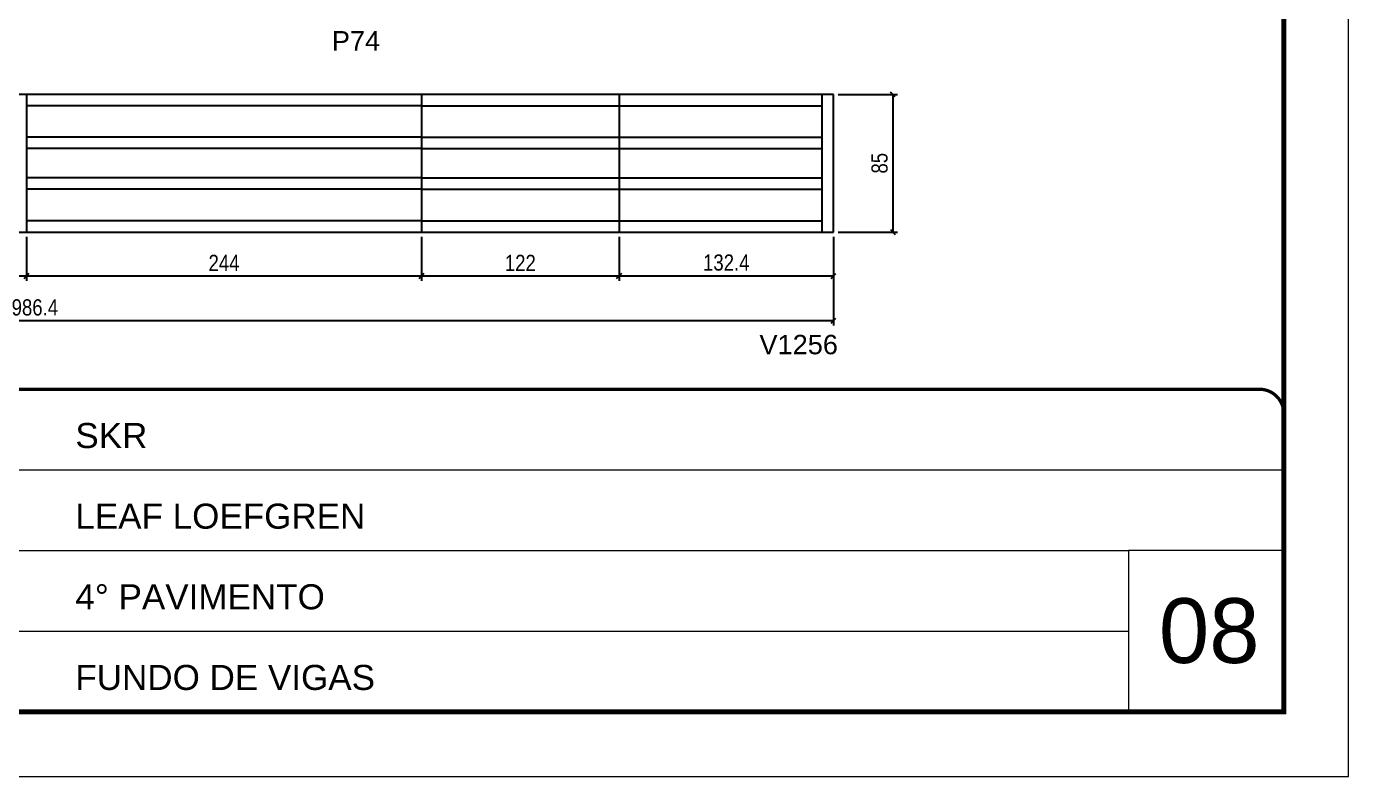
# Model space of a CAD drawing. Extents: x -4041 to 8212, y 239 to 4735.
# Drawn here: x -203 to 614, y 2537 to 3000 of the extents above; entities that cross this region are included whole.
import ezdxf

# ---------------------------------------------------------------- set-up
doc = ezdxf.new("R2010")
doc.units = 0
doc.linetypes.add('CONTINUO', pattern=[0])
doc.linetypes.add('DASHED', pattern=[0.75, 0.5, -0.25])
for name, color, linetype in [('5', 5, 'Continuous'), ('COTA', 241, 'Continuous'), ('Painéis', 200, 'Continuous'), ('SARR_2.2x7', 40, 'Continuous')]:
    doc.layers.add(name, color=color, linetype=linetype)
for name, color, linetype, lineweight in [('CARIMBO', 255, 'Continuous', 9), ('Folhas', 255, 'Continuous', 9), ('SARRAFO DE PRESSAO', 251, 'DASHED', 9)]:
    doc.layers.add(name, color=color, linetype=linetype, lineweight=lineweight)
doc.styles.add('ARIAL', font='arial.ttf')
doc.styles.add('COTA TECNICA', font='techl___.ttf', dxfattribs={"height": 10})
doc.styles.get("Standard").update_dxf_attribs({"font": 'arial.ttf'})
doc.dimstyles.new('PAINEL', dxfattribs={"dimtxt": 10, "dimasz": 3, "dimexe": 3, "dimexo": 3, "dimgap": 3, "dimtad": 1, "dimdec": 1, "dimzin": 12, "dimdsep": 46, "dimtxsty": 'COTA TECNICA', "dimblk1": 'OBLIQUE', "dimblk2": 'OBLIQUE', "dimsah": 1, "dimcen": 0.9, "dimclrd": 4, "dimclre": 4, "dimclrt": 240, "dimadec": 1, "dimazin": 3, "dimtfac": 1, "dimtdec": 1, "dimtmove": 0, "dimatfit": 3, "dimfxl": 1, "dimtolj": 1, "dimtzin": 12, "dimarcsym": 0})

# ---------------------------------------------------------------- blocks, each defined once
blk = doc.blocks.new('9999999999')
at = {"color": 30, "linetype": 'CONTINUO'}
for p, q in [((98564.56, 34379.64), (99583.98, 34379.64)), ((98564.56, 34329.83), (99487.98, 34329.83)), ((99583.98, 34329.83), (99487.98, 34329.83)), ((99487.98, 34329.83), (99487.98, 34230.21)), ((98564.56, 34280.02), (99487.98, 34280.02))]:
    blk.add_line(p, q, dxfattribs=at)
at = {"color": 30, "linetype": 'CONTINUO', "const_width": 2}
blk.add_lwpolyline([(99583.98, 34230.21), (99583.98, 34414.45, 0.414214), (99568.98, 34429.45), (98228.98, 34429.45, 0.414214), (98213.98, 34414.45), (98213.98, 34245.21, 0.414214), (98228.98, 34230.21), (99583.98, 34230.21)], format="xyb", dxfattribs=at)
at = {"layer": 'Folhas'}
blk.add_lwpolyline([(98138.98, 34190.21), (99623.98, 34190.21), (99623.98, 35240.21), (98138.98, 35240.21)], close=True, dxfattribs=at)
at = {"layer": 'Folhas', "color": 30, "const_width": 3}
blk.add_lwpolyline([(98213.98, 34230.21), (99583.98, 34230.21), (99583.98, 35200.21), (98213.98, 35200.21)], close=True, dxfattribs=at)
at = {"color": 7, "linetype": 'Continuous', "ltscale": 5, "style": 'ARIAL'}
for s, height, p in [('SKR', 15.483, (98837.68, 34393.13)), ('LEAF LOEFGREN', 15.4829, (98837.68, 34343.32)), ('4° PAVIMENTO', 15.4829, (98837.68, 34293.51)), ('FUNDO DE VIGAS', 15.4829, (98837.68, 34243.7))]:
    blk.add_text(s, height=height, dxfattribs=at).set_placement(p)
blk = doc.blocks.new('_Oblique')
at = {"color": 0, "linetype": 'ByBlock', "lineweight": -2}
blk.add_line((-0.5, -0.5), (0.5, 0.5), dxfattribs=at)
blk = doc.blocks.new('*D48')
at = {"layer": 'COTA', "color": 4, "lineweight": -2, "transparency": 16777216}
for p, q in [((-690.8, 2870), (-690.8, 2815.26)), ((295.59, 2870), (295.59, 2815.26)), ((-690.8, 2818.26), (295.59, 2818.26))]:
    blk.add_line(p, q, dxfattribs=at)
at = {"layer": 'Defpoints', "color": 0, "transparency": 16777216}
for p in [(-690.8, 2873), (295.59, 2873), (295.59, 2818.26)]:
    blk.add_point(p, dxfattribs=at)
at = {"layer": 'COTA', "color": 4, "lineweight": -2, "transparency": 16777216, "xscale": 3, "yscale": 3, "zscale": 3, "rotation": 180}
blk.add_blockref('_Oblique', (-690.8, 2818.26), dxfattribs=at)
at = {"layer": 'COTA', "color": 4, "lineweight": -2, "transparency": 16777216, "xscale": 3, "yscale": 3, "zscale": 3}
blk.add_blockref('_Oblique', (295.59, 2818.26), dxfattribs=at)
at = {"layer": 'COTA', "color": 240, "transparency": 16777216, "insert": (-197.6, 2826.39), "char_height": 10, "attachment_point": 5, "style": 'COTA TECNICA'}
blk.add_mtext('\\A1;986.4', dxfattribs=at)
blk = doc.blocks.new('*D50')
at = {"layer": 'COTA', "color": 4, "lineweight": -2, "transparency": 16777216}
for p, q in [((-446.8, 2870), (-446.8, 2842.88)), ((-202.8, 2870), (-202.8, 2842.88)), ((-446.8, 2845.88), (-202.8, 2845.88))]:
    blk.add_line(p, q, dxfattribs=at)
at = {"layer": 'Defpoints', "color": 0, "transparency": 16777216}
for p in [(-446.8, 2873), (-202.8, 2873), (-202.8, 2845.88)]:
    blk.add_point(p, dxfattribs=at)
at = {"layer": 'COTA', "color": 4, "lineweight": -2, "transparency": 16777216, "xscale": 3, "yscale": 3, "zscale": 3, "rotation": 180}
blk.add_blockref('_Oblique', (-446.8, 2845.88), dxfattribs=at)
at = {"layer": 'COTA', "color": 4, "lineweight": -2, "transparency": 16777216, "xscale": 3, "yscale": 3, "zscale": 3}
blk.add_blockref('_Oblique', (-202.8, 2845.88), dxfattribs=at)
at = {"layer": 'COTA', "color": 240, "transparency": 16777216, "insert": (-324.8, 2853.96), "char_height": 10, "attachment_point": 5, "style": 'COTA TECNICA'}
blk.add_mtext('\\A1;244', dxfattribs=at)
blk = doc.blocks.new('*D51')
at = {"layer": 'COTA', "color": 4, "lineweight": -2, "transparency": 16777216}
for p, q in [((-202.8, 2870), (-202.8, 2842.88)), ((41.2, 2870), (41.2, 2842.88)), ((-202.8, 2845.88), (41.2, 2845.88))]:
    blk.add_line(p, q, dxfattribs=at)
at = {"layer": 'Defpoints', "color": 0, "transparency": 16777216}
for p in [(-202.8, 2873), (41.2, 2873), (41.2, 2845.88)]:
    blk.add_point(p, dxfattribs=at)
at = {"layer": 'COTA', "color": 4, "lineweight": -2, "transparency": 16777216, "xscale": 3, "yscale": 3, "zscale": 3, "rotation": 180}
blk.add_blockref('_Oblique', (-202.8, 2845.88), dxfattribs=at)
at = {"layer": 'COTA', "color": 4, "lineweight": -2, "transparency": 16777216, "xscale": 3, "yscale": 3, "zscale": 3}
blk.add_blockref('_Oblique', (41.2, 2845.88), dxfattribs=at)
at = {"layer": 'COTA', "color": 240, "transparency": 16777216, "insert": (-80.8, 2853.96), "char_height": 10, "attachment_point": 5, "style": 'COTA TECNICA'}
blk.add_mtext('\\A1;244', dxfattribs=at)
blk = doc.blocks.new('*D103')
at = {"layer": 'COTA', "color": 4, "lineweight": -2, "transparency": 16777216}
for p, q in [((41.2, 2870), (41.2, 2842.88)), ((163.2, 2870), (163.2, 2842.88)), ((41.2, 2845.88), (163.2, 2845.88))]:
    blk.add_line(p, q, dxfattribs=at)
at = {"layer": 'Defpoints', "color": 0, "transparency": 16777216}
for p in [(41.2, 2873), (163.2, 2873), (163.2, 2845.88)]:
    blk.add_point(p, dxfattribs=at)
at = {"layer": 'COTA', "color": 4, "lineweight": -2, "transparency": 16777216, "xscale": 3, "yscale": 3, "zscale": 3, "rotation": 180}
blk.add_blockref('_Oblique', (41.2, 2845.88), dxfattribs=at)
at = {"layer": 'COTA', "color": 4, "lineweight": -2, "transparency": 16777216, "xscale": 3, "yscale": 3, "zscale": 3}
blk.add_blockref('_Oblique', (163.2, 2845.88), dxfattribs=at)
at = {"layer": 'COTA', "color": 240, "transparency": 16777216, "insert": (102.2, 2853.94), "char_height": 10, "attachment_point": 5, "style": 'COTA TECNICA'}
blk.add_mtext('\\A1;122', dxfattribs=at)
blk = doc.blocks.new('*D104')
at = {"layer": 'COTA', "color": 4, "lineweight": -2, "transparency": 16777216}
for p, q in [((163.2, 2870), (163.2, 2842.88)), ((295.59, 2870), (295.59, 2842.88)), ((163.2, 2845.88), (295.59, 2845.88))]:
    blk.add_line(p, q, dxfattribs=at)
at = {"layer": 'Defpoints', "color": 0, "transparency": 16777216}
for p in [(163.2, 2873), (295.59, 2873), (295.59, 2845.88)]:
    blk.add_point(p, dxfattribs=at)
at = {"layer": 'COTA', "color": 4, "lineweight": -2, "transparency": 16777216, "xscale": 3, "yscale": 3, "zscale": 3, "rotation": 180}
blk.add_blockref('_Oblique', (163.2, 2845.88), dxfattribs=at)
at = {"layer": 'COTA', "color": 4, "lineweight": -2, "transparency": 16777216, "xscale": 3, "yscale": 3, "zscale": 3}
blk.add_blockref('_Oblique', (295.59, 2845.88), dxfattribs=at)
at = {"layer": 'COTA', "color": 240, "transparency": 16777216, "insert": (229.4, 2854.1), "char_height": 10, "attachment_point": 5, "style": 'COTA TECNICA'}
blk.add_mtext('\\A1;132.4', dxfattribs=at)
blk = doc.blocks.new('*D105')
at = {"layer": 'COTA', "color": 4, "lineweight": -2, "transparency": 16777216}
for p, q in [((298.59, 2958), (335.23, 2958)), ((332.23, 2958), (332.23, 2873)), ((298.59, 2873), (335.23, 2873))]:
    blk.add_line(p, q, dxfattribs=at)
at = {"layer": 'Defpoints', "color": 0, "transparency": 16777216}
for p in [(295.59, 2958), (295.59, 2873), (332.23, 2873)]:
    blk.add_point(p, dxfattribs=at)
at = {"layer": 'COTA', "color": 4, "lineweight": -2, "transparency": 16777216, "xscale": 3, "yscale": 3, "zscale": 3}
for p, rotation in [((332.23, 2958), 90), ((332.23, 2873), 270)]:
    blk.add_blockref('_Oblique', p, dxfattribs=dict(at, rotation=rotation))
at = {"layer": 'COTA', "color": 240, "transparency": 16777216, "insert": (324.1, 2915.5), "char_height": 10, "attachment_point": 5, "rotation": 90, "style": 'COTA TECNICA'}
blk.add_mtext('\\A1;85', dxfattribs=at)

msp = doc.modelspace()

# ---------------------------------------------------------------- linework, layer by layer
at = {"layer": 'Painéis'}
for p, q in [((295.59, 2958), (-690.8, 2958)), ((-202.8, 2958), (-202.8, 2873)), ((41.2, 2958), (41.2, 2873)), ((163.2, 2958), (163.2, 2873)), ((295.59, 2873), (295.59, 2958)), ((-690.8, 2873), (295.59, 2873))]:
    msp.add_line(p, q, dxfattribs=at)
at = {"layer": 'SARR_2.2x7', "linetype": 'Continuous'}
for p, q in [((288.59, 2873), (288.59, 2958)), ((41.2, 2951), (-202.8, 2951)), ((41.2, 2951), (163.2, 2951)), ((163.2, 2951), (288.59, 2951)), ((41.2, 2931.51), (-202.8, 2931.51)), ((41.2, 2931.51), (163.2, 2931.51)), ((163.2, 2931.51), (288.59, 2931.51)), ((41.2, 2924.51), (-202.8, 2924.51)), ((41.2, 2924.51), (163.2, 2924.51)), ((163.2, 2924.51), (288.59, 2924.51)), ((41.2, 2906.48), (-202.8, 2906.48)), ((41.2, 2899.48), (-202.8, 2899.48)), ((41.2, 2906.48), (163.2, 2906.48)), ((41.2, 2899.48), (163.2, 2899.48)), ((163.2, 2906.48), (288.59, 2906.48)), ((163.2, 2899.48), (288.59, 2899.48)), ((41.2, 2880), (-202.8, 2880)), ((41.2, 2880), (163.2, 2880)), ((163.2, 2880), (288.59, 2880))]:
    msp.add_line(p, q, dxfattribs=at)

# ---------------------------------------------------------------- block references
at = {"layer": 'SARRAFO DE PRESSAO', "color": 6, "linetype": 'ByBlock'}
msp.add_blockref('9999999999', (-99010.27, -31653.56), dxfattribs=at)

# ---------------------------------------------------------------- texts
at = {"layer": '5', "linetype": 'Continuous'}
for s, p in [('P74', (-14.18, 2985.12)), ('V1256', (249.89, 2797.5))]:
    msp.add_text(s, height=12, rotation=0.00004, dxfattribs=at).set_placement(p)
at = {"layer": 'CARIMBO', "style": 'ARIAL'}
msp.add_text('08', height=40, dxfattribs=at).set_placement((496.57, 2606.79))

# ---------------------------------------------------------------- dimensions: what is measured, and where the dimension line sits
at = {"layer": 'COTA'}
dim = msp.add_linear_dim(base=(332.23, 2873), p1=(295.59, 2958), p2=(295.59, 2873), angle=90, dimstyle='PAINEL', dxfattribs=at)
dim.commit()
dim.dimension.update_dxf_attribs({"geometry": '*D105', "text_midpoint": (324.1, 2915.5)})
for base, p1, p2, picture, middle in [((295.59, 2818.26), (-690.8, 2873), (295.59, 2873), '*D48', (-197.6, 2826.39)), ((163.2, 2845.88), (41.2, 2873), (163.2, 2873), '*D103', (102.2, 2853.94))]:
    dim = msp.add_linear_dim(base=base, p1=p1, p2=p2, dimstyle='PAINEL', dxfattribs=at)
    dim.commit()
    dim.dimension.update_dxf_attribs({"geometry": picture, "text_midpoint": middle})
for base, p1, p2, picture, middle in [((-202.8, 2845.88), (-446.8, 2873), (-202.8, 2873), '*D50', (-324.8, 2853.96)), ((41.2, 2845.88), (-202.8, 2873), (41.2, 2873), '*D51', (-80.8, 2853.96)), ((295.59, 2845.88), (163.2, 2873), (295.59, 2873), '*D104', (229.4, 2854.1))]:
    dim = msp.add_linear_dim(base=base, p1=p1, p2=p2, dimstyle='PAINEL', override={"dimtmove": 1}, dxfattribs=at)
    dim.commit()
    dim.dimension.update_dxf_attribs({"geometry": picture, "text_midpoint": middle})

doc.saveas('drawing.dxf')
